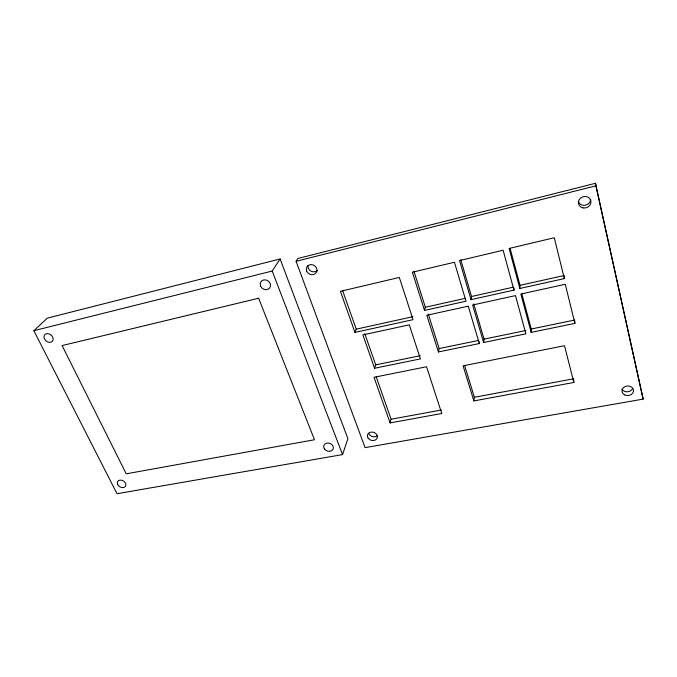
<?xml version="1.0" encoding="UTF-8"?>
<svg xmlns="http://www.w3.org/2000/svg" width="677" height="677" viewBox="0 0 677 677"><rect width="100%" height="100%" fill="white"/><g stroke="black" fill="none" stroke-linecap="round" stroke-linejoin="round"><path stroke-width="1.02" d="M574.748 320.873L574.908 323.394L531.174 332.373L531.267 329.005L521.849 293.894M520.012 285.347L564.195 275.497L564.339 278.594L519.826 288.47L520.012 285.347L510.162 248.628M513.961 290.12L503.129 250.236L459.548 260.569L471.014 299.649L513.961 290.12L514.105 288.038M483.632 342.494L472.631 305.014L515.493 295.604L525.877 333.829L483.632 342.494L484.055 339.118L473.731 303.855M474.349 397.272L573.656 378.798L573.859 382.463L473.875 400.928L474.349 397.272L464.574 365.335M479.299 343.561L468.247 306.165L426.823 315.262L438.442 351.947L479.299 343.561L479.528 341.877M471.014 299.649L471.539 296.501L460.749 259.63M438.442 351.947L439.17 348.553L428.262 314.043M424.504 310.413L412.378 272.213L454.445 262.253L465.979 301.214L424.504 310.413L425.334 307.24L413.952 271.249M390.104 422.913L374.009 377.301L426.561 366.756L441.759 413.495L390.104 422.913L391.103 419.241L376.175 376.81M374.576 368.254L362.872 334.929L409.28 324.833L420.417 358.912L374.576 368.254L375.701 364.844L364.785 333.634M342.554 454.597L347.927 438.662L280.109 258.961L47.314 318.148L33.85 330.698L117.003 493.719L342.554 454.597L272.205 271.037L280.109 258.961M354.96 332.39L340.404 291.33L399.32 277.426L413.021 319.671L354.96 332.39L356.237 329.166L342.511 290.315M296.103 261.314L297.821 258.496L595.498 183.281L643.15 399.108L365.098 447.649L296.103 261.314L595.895 185.845L595.498 183.281M33.85 330.698L272.205 271.037M471.539 296.501L513.166 287.217M425.334 307.24L465.505 298.295M356.237 329.166L412.894 316.692M531.267 329.005L574.697 320.035M484.055 339.118L526.012 330.461M439.17 348.553L478.741 340.387M375.701 364.844L420.222 355.713M391.103 419.241L441.404 410.008M473.875 400.928L463.102 365.817L564.516 345.71L573.859 382.463M519.826 288.47L509.087 248.459L554.277 237.745L564.339 278.594M531.174 332.373L520.867 294.038L565.27 284.281L574.908 323.394M595.895 185.845L643.15 399.108M317.301 270.428A5.45 4.9 30.6 0 1 310.98 271.138A5.45 4.9 30.6 0 1 308.035 265.435M590.632 199.258A6.305 5.721 -18.9 0 1 585.19 205.249A6.305 5.721 -18.9 0 1 578.361 201.391M632.614 388.471A5.78 4.773 -4.4 0 1 627.486 391.771A5.78 4.773 -4.4 0 1 621.968 389.207M377.14 435.793A5.035 4.164 17.4 0 1 368.753 433.458M258.631 298.235L62.089 345.583L126.218 473.832L314.483 439.745L258.631 298.235M117.68 484.529A4.587 3.402 30.8 0 0 125.127 486.695A4.587 3.402 30.8 0 0 121.919 480.315A4.587 3.402 30.8 0 0 117.68 484.529M44.36 338.695A5.044 3.867 39.8 0 0 52.281 341.394A5.044 3.867 39.8 0 0 49.032 333.888A5.044 3.867 39.8 0 0 44.36 338.695M260.501 285.931A5.399 4.722 33.7 0 0 269.387 288.317A5.399 4.722 33.7 0 0 266.179 280.016A5.399 4.722 33.7 0 0 260.501 285.931M324.503 449.003A4.959 4.037 20.6 0 0 332.898 449.486A4.959 4.037 20.6 0 0 328.201 443.02A4.959 4.037 20.6 0 0 324.503 449.003M306.605 270.902A5.492 4.925 30.6 0 0 315.719 273.322A5.492 4.925 30.6 0 0 312.63 264.783A5.492 4.925 30.6 0 0 306.605 270.902M583.032 207.924A6.347 5.754 -18.6 0 0 590.784 200.417A6.347 5.754 -18.6 0 0 580.274 198.336A6.347 5.754 -18.6 0 0 583.032 207.924M624.456 394.793A5.822 4.798 -4.2 0 0 633.545 391.001A5.822 4.798 -4.2 0 0 625.252 386.482A5.822 4.798 -4.2 0 0 624.456 394.793M368.17 438.205A5.061 4.18 17.4 0 0 376.81 438.679A5.061 4.18 17.4 0 0 372.147 432.053A5.061 4.18 17.4 0 0 368.17 438.205"/></g></svg>
